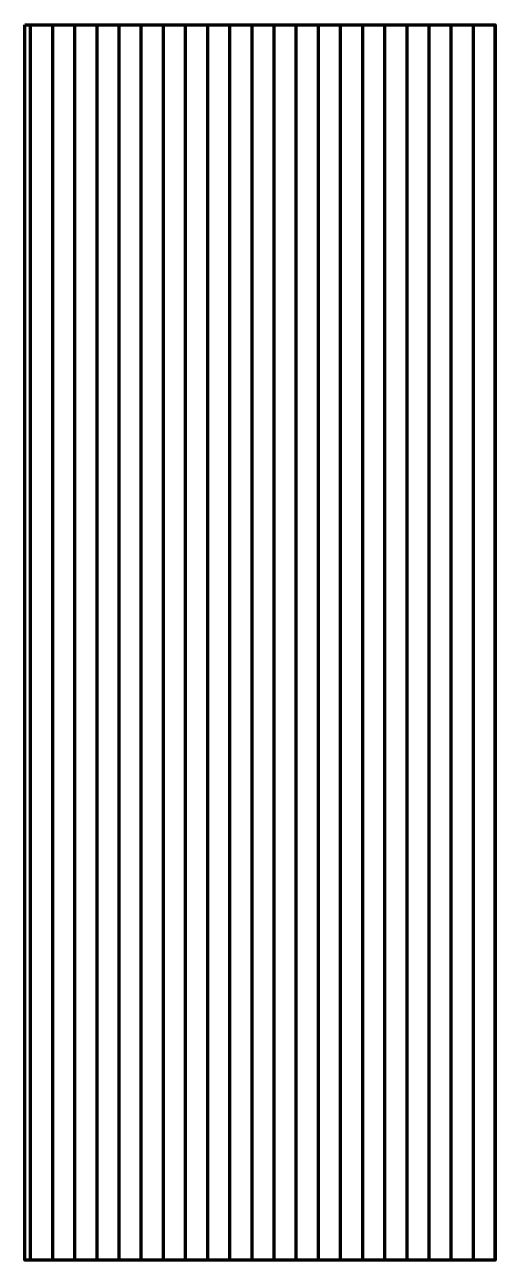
# Model space of a CAD drawing. Extents: x -1044 to 18, y 0 to 2790.
import ezdxf

# ---------------------------------------------------------------- set-up
doc = ezdxf.new("R2010")
doc.units = 0
doc.layers.add('mainlayer', color=1, linetype='CONTINUOUS', lineweight=100)

msp = doc.modelspace()

# ---------------------------------------------------------------- linework, layer by layer
at = {"layer": 'mainlayer', "color": 0}
msp.add_lwpolyline([(-1044.4, 2790), (18.1, 2790), (18.1, 2790), (18.1, 0), (18.1, 0), (-1044.4, 0), (-1044.4, 0), (-1044.4, 2790)], dxfattribs=at)
at = {"layer": 'mainlayer', "color": 3}
for points in [[(-1031.9, 2790), (-1031.9, 0)], [(-981.9, 2790), (-981.9, 0)], [(-931.9, 2790), (-931.9, 0)], [(-881.9, 2790), (-881.9, 0)], [(-831.9, 2790), (-831.9, 0)], [(-781.9, 2790), (-781.9, 0)], [(-731.9, 2790), (-731.9, 0)], [(-681.9, 2790), (-681.9, 0)], [(-631.9, 2790), (-631.9, 0)], [(-581.9, 2790), (-581.9, 0)], [(-531.9, 2790), (-531.9, 0)], [(-481.9, 2790), (-481.9, 0)], [(-431.9, 2790), (-431.9, 0)], [(-381.9, 2790), (-381.9, 0)], [(-331.9, 2790), (-331.9, 0)], [(-281.9, 2790), (-281.9, 0)], [(-231.9, 2790), (-231.9, 0)], [(-181.9, 2790), (-181.9, 0)], [(-131.9, 2790), (-131.9, 0)], [(-81.9, 2790), (-81.9, 0)], [(-31.9, 2790), (-31.9, 0)]]:
    msp.add_lwpolyline(points, dxfattribs=at)
at = {"layer": 'mainlayer', "color": 52}
msp.add_lwpolyline([(18.1, 0), (18.1, 2790)], dxfattribs=at)

doc.saveas('drawing.dxf')
